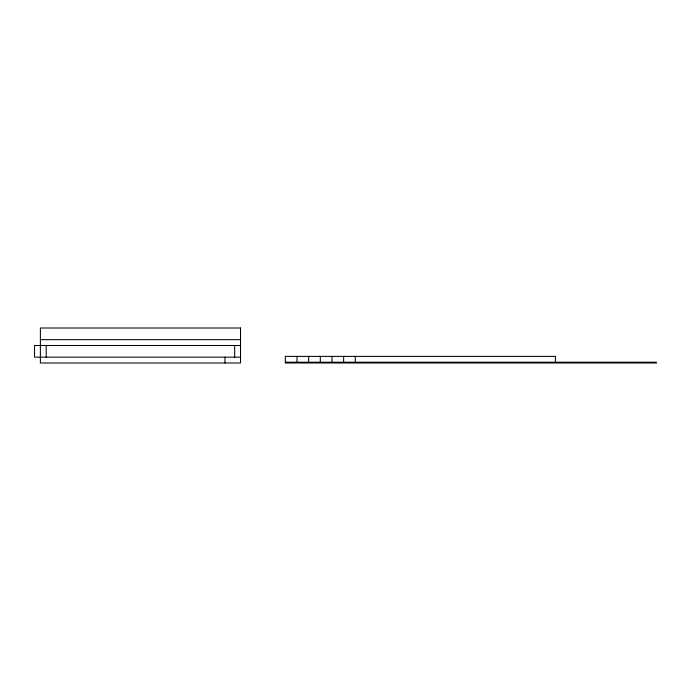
<?xml version="1.0" encoding="UTF-8"?>
<svg xmlns="http://www.w3.org/2000/svg" width="691" height="691" viewBox="0 0 691 691"><rect width="100%" height="100%" fill="white"/><g stroke="black" fill="none" stroke-linecap="round" stroke-linejoin="round"><path stroke-width="1.04" d="M40.38 339.67L240.511 339.67M240.511 345.5L34.55 345.5L34.55 357.161L240.511 357.161M285.34 362.214L656.45 362.214L656.45 362.991L285.34 362.991L285.34 356.383L555.417 356.383L555.417 362.214M355.286 356.383L355.286 362.214M343.626 356.383L343.626 362.214M331.974 356.383L331.974 362.214M320.313 356.383L320.313 362.214M308.652 356.383L308.652 362.214M296.992 356.383L296.992 362.214M234.681 345.5L234.681 357.161M224.964 357.161L224.964 362.991M46.211 345.5L46.211 357.161M240.511 328.009L40.38 328.009L40.38 362.991L240.511 362.991L240.511 328.009"/></g></svg>
